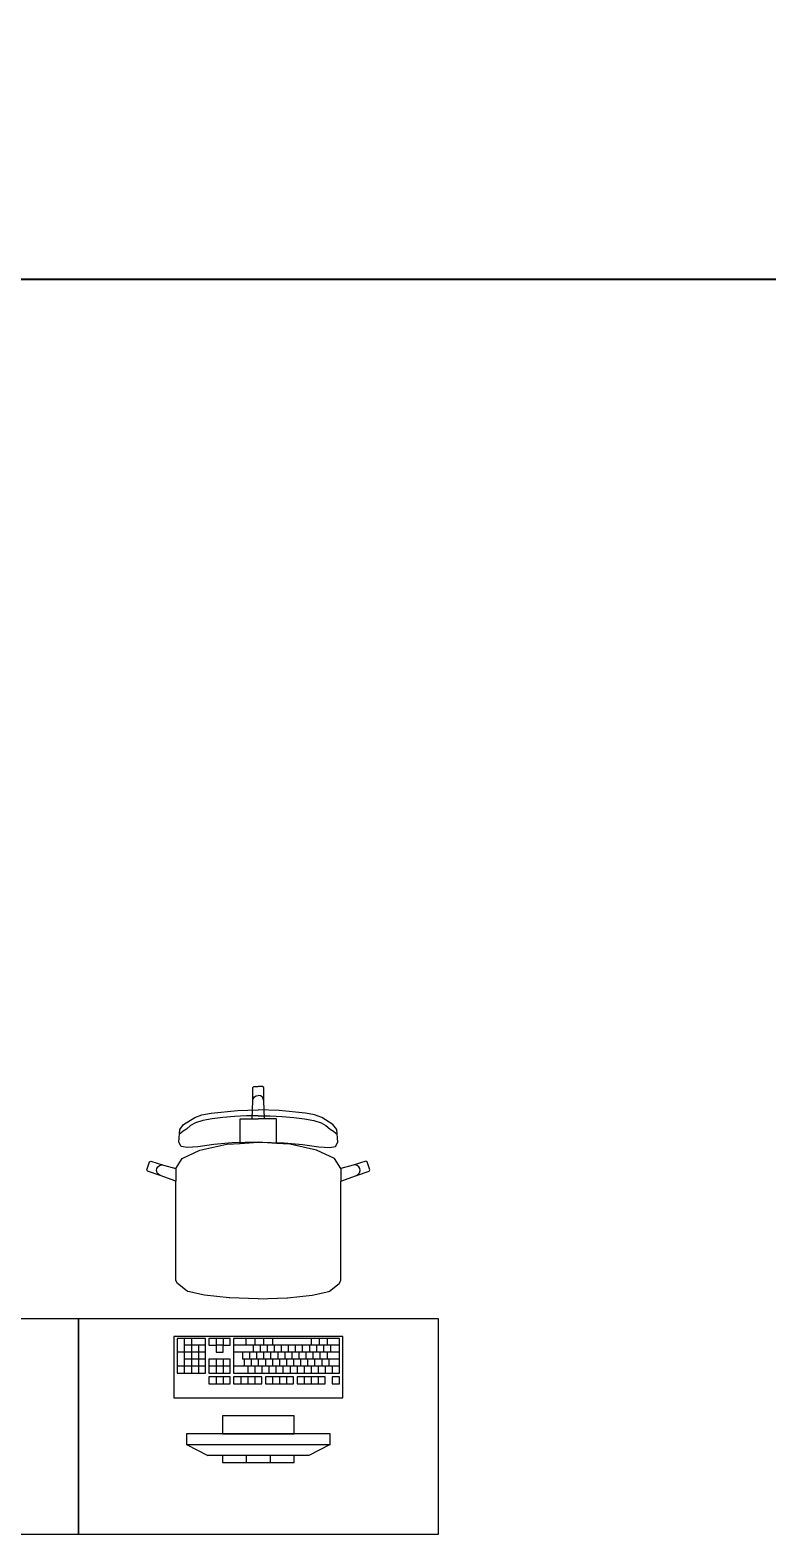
# Model space of a CAD drawing. Header units: millimetres. Extents: x 89194 to 559352, y -753138 to -204019.
# Drawn here: x 341139 to 343187, y -565148 to -560967 of the extents above; entities that cross this region are included whole.
import ezdxf

# ---------------------------------------------------------------- set-up
doc = ezdxf.new("R2010")
doc.units = ezdxf.units.MM
doc.header["$LTSCALE"] = 400
doc.header["$PDMODE"] = 3
for name, color, linetype, lineweight in [('RG_koty', 7, 'Continuous', 9), ('RG_nábytek', 32, 'Continuous', 9), ('RG_šrafy', 253, 'Continuous', 9)]:
    doc.layers.add(name, color=color, linetype=linetype, lineweight=lineweight)
doc.styles.add('Koty', font='romans.shx', dxfattribs={"width": 0.8})
doc.dimstyles.new('RG_50_vnitřní', dxfattribs={"dimscale": 50, "dimtxt": 2, "dimasz": 1.6, "dimexe": 1.15, "dimexo": 0, "dimgap": 1, "dimtad": 1, "dimdec": 0, "dimrnd": 5, "dimzin": 0, "dimdsep": 46, "dimtxsty": 'Koty', "dimblk1": 'OBLIQUE', "dimblk2": 'OBLIQUE', "dimsah": 1, "dimcen": 0.09, "dimclrd": 256, "dimclre": 256, "dimclrt": 2, "dimazin": 0, "dimtfac": 1, "dimtdec": 0, "dimtmove": 2, "dimatfit": 3, "dimfxl": 1.15, "dimfxlon": 1, "dimtolj": 1, "dimtzin": 0, "dimarcsym": 0})

# ---------------------------------------------------------------- blocks, each defined once
blk = doc.blocks.new('nabytek_velka_ucebna')
at = {"layer": 'RG_nábytek'}
for p, q in [((473763.9, -448223), (473766.9, -448220)), ((473763.9, -448259.9), (473763.9, -448223)), ((473766.9, -448220), (473779, -448220)), ((473791, -448220), (473779, -448220)), ((473794, -448223), (473791, -448220)), ((473794, -448259.9), (473794, -448223)), ((473762.1, -448309.8), (473763.9, -448259.9)), ((473763.9, -448259.9), (473765, -448254.2)), ((473765, -448254.2), (473768.3, -448249.3)), ((473768.3, -448249.3), (473773.2, -448246.1)), ((473773.2, -448246.1), (473779, -448245)), ((473784.7, -448246.1), (473779, -448245)), ((473789.6, -448249.3), (473784.7, -448246.1)), ((473792.9, -448254.2), (473789.6, -448249.3)), ((473794, -448259.9), (473792.9, -448254.2)), ((473795.8, -448309.8), (473794, -448259.9)), ((473571.4, -448326.1), (473602.4, -448306)), ((473602.4, -448306), (473622.4, -448298.8)), ((473622.4, -448298.8), (473648.2, -448294)), ((473650.4, -448309.6), (473624.5, -448314.5)), ((473648.2, -448294), (473721.5, -448287)), ((473680.4, -448305.9), (473650.4, -448309.6)), ((473712.9, -448303.3), (473680.4, -448305.9)), ((473746.2, -448301.9), (473712.9, -448303.3)), ((473721.5, -448287), (473779, -448284.8)), ((473728.6, -448339.7), (473728.6, -448309.8)), ((473728.6, -448309.8), (473762.1, -448309.8)), ((473779, -448301.4), (473746.2, -448301.9)), ((473762.1, -448309.8), (473779, -448309.8)), ((473836.5, -448287), (473779, -448284.8)), ((473779, -448301.4), (473811.7, -448301.9)), ((473795.8, -448309.8), (473779, -448309.8)), ((473829.3, -448309.8), (473795.8, -448309.8)), ((473811.7, -448301.9), (473845, -448303.3)), ((473829.3, -448339.7), (473829.3, -448309.8)), ((473909.7, -448294), (473836.5, -448287)), ((473845, -448303.3), (473877.5, -448305.9)), ((473877.5, -448305.9), (473907.5, -448309.6)), ((473907.5, -448309.6), (473933.4, -448314.5)), ((473935.5, -448298.8), (473909.7, -448294)), ((473955.5, -448306), (473935.5, -448298.8)), ((473986.5, -448326.1), (473955.5, -448306)), ((473557.6, -448375.3), (473560.9, -448339.3)), ((473563.9, -448349.8), (473560.2, -448352.4)), ((473560.9, -448339.3), (473571.4, -448326.1)), ((473570.2, -448344.7), (473563.9, -448349.8)), ((473579.2, -448338.5), (473570.2, -448344.7)), ((473590.9, -448328.4), (473579.2, -448338.5)), ((473604.1, -448320.8), (473590.9, -448328.4)), ((473624.5, -448314.5), (473604.1, -448320.8)), ((473728.6, -448378.4), (473728.6, -448339.7)), ((473829.3, -448378.4), (473829.3, -448339.7)), ((473933.4, -448314.5), (473953.8, -448320.8)), ((473953.8, -448320.8), (473967, -448328.4)), ((473967, -448328.4), (473978.7, -448338.5)), ((473978.7, -448338.5), (473987.7, -448344.7)), ((473997.1, -448339.3), (473986.5, -448326.1)), ((473987.7, -448344.7), (473994, -448349.8)), ((473994, -448349.8), (473997.7, -448352.4)), ((474000.3, -448375.3), (473997.1, -448339.3)), ((473564.3, -448386.9), (473557.6, -448375.3)), ((473581.5, -448389.9), (473564.3, -448386.9)), ((473610.4, -448387.4), (473581.5, -448389.9)), ((473655.7, -448381.5), (473610.4, -448387.4)), ((473616.8, -448396.7), (473691.2, -448380.8)), ((473706.7, -448376.9), (473655.7, -448381.5)), ((473691.2, -448380.8), (473728.6, -448378.4)), ((473779, -448374.5), (473706.7, -448376.9)), ((473728.6, -448378.4), (473779, -448375.2)), ((473779, -448374.5), (473851.3, -448376.9)), ((473829.3, -448378.4), (473779, -448375.2)), ((473866.7, -448380.8), (473829.3, -448378.4)), ((473851.3, -448376.9), (473902.2, -448381.5)), ((473941.1, -448396.7), (473866.7, -448380.8)), ((473902.2, -448381.5), (473947.5, -448387.4)), ((473947.5, -448387.4), (473976.4, -448389.9)), ((473976.4, -448389.9), (473993.6, -448386.9)), ((473993.6, -448386.9), (474000.3, -448375.3)), ((473469, -448451.9), (473476.4, -448429.1)), ((473476.4, -448429.1), (473480.2, -448427.2)), ((473480.2, -448427.2), (473515.6, -448438.6)), ((473549.8, -448448.3), (473567.1, -448420.4)), ((473567.1, -448420.4), (473616.8, -448396.7)), ((473990.8, -448420.4), (473941.1, -448396.7)), ((474008.1, -448448.3), (473990.8, -448420.4)), ((474077.7, -448427.2), (474042.3, -448438.6)), ((474081.5, -448429.1), (474077.7, -448427.2)), ((474089, -448451.9), (474081.5, -448429.1)), ((473470.9, -448455.7), (473469, -448451.9)), ((473506.3, -448467.1), (473470.9, -448455.7)), ((473495.9, -448454), (473496.6, -448448.2)), ((473497.5, -448459.6), (473495.9, -448454)), ((473496.6, -448448.2), (473499.5, -448443.1)), ((473501.2, -448464.2), (473497.5, -448459.6)), ((473499.5, -448443.1), (473504.1, -448439.5)), ((473506.3, -448467.1), (473501.2, -448464.2)), ((473504.1, -448439.5), (473509.8, -448437.9)), ((473549.7, -448482.8), (473506.3, -448467.1)), ((473509.8, -448437.9), (473515.6, -448438.6)), ((473515.6, -448438.6), (473549.8, -448448.3)), ((473549.7, -448448.5), (473549.8, -448448.3)), ((473549.7, -448448.5), (473549.7, -448482.8)), ((474042.3, -448438.6), (474008.1, -448448.3)), ((474008.2, -448448.5), (474008.1, -448448.3)), ((474008.2, -448448.5), (474008.2, -448482.8)), ((474008.2, -448482.8), (474051.6, -448467.1)), ((474048.1, -448437.9), (474042.3, -448438.6)), ((474053.8, -448439.5), (474048.1, -448437.9)), ((474051.6, -448467.1), (474087, -448455.7)), ((474051.6, -448467.1), (474056.7, -448464.2)), ((474058.4, -448443.1), (474053.8, -448439.5)), ((474056.7, -448464.2), (474060.4, -448459.6)), ((474061.3, -448448.2), (474058.4, -448443.1)), ((474060.4, -448459.6), (474062, -448454)), ((474062, -448454), (474061.3, -448448.2)), ((474087, -448455.7), (474089, -448451.9)), ((473549.7, -448691.9), (473549.7, -448482.8)), ((474008.2, -448691.9), (474008.2, -448482.8)), ((473549.7, -448727.9), (473549.7, -448691.9)), ((473549.7, -448759), (473549.7, -448727.9)), ((474008.2, -448727.9), (474008.2, -448691.9)), ((474008.2, -448759), (474008.2, -448727.9)), ((473554.2, -448767.6), (473549.7, -448759)), ((473581, -448788.7), (473554.2, -448767.6)), ((473976.9, -448788.7), (474003.7, -448767.6)), ((474003.7, -448767.6), (474008.2, -448759)), ((473583.2, -448789.6), (473581, -448788.7)), ((473629.1, -448800.3), (473583.2, -448789.6)), ((473697.9, -448807.5), (473629.1, -448800.3)), ((473698.9, -448807.6), (473697.9, -448807.5)), ((473779, -448810), (473698.9, -448807.6)), ((473779, -448810), (473859, -448807.6)), ((473859, -448807.6), (473860.1, -448807.5)), ((473860.1, -448807.5), (473928.8, -448800.3)), ((473928.8, -448800.3), (473974.7, -448789.6)), ((473974.7, -448789.6), (473976.9, -448788.7)), ((472279, -448865), (473279, -448865)), ((473279, -448865), (473279, -449465)), ((473279, -448865), (474279, -448865)), ((473279, -449465), (473279, -448865)), ((474279, -448865), (474279, -449465)), ((474014, -448915), (473544, -448915)), ((473544, -448915), (473544, -449085)), ((473632.1, -448919.9), (473553.7, -448919.9)), ((473553.7, -448919.9), (473553.7, -449016.8)), ((473573.3, -448919.9), (473573.3, -449016.8)), ((473592.9, -448919.9), (473592.9, -449016.8)), ((473632.1, -449016.8), (473632.1, -448919.9)), ((473700.6, -448919.9), (473641.9, -448919.9)), ((473641.9, -448919.9), (473641.9, -448939.3)), ((473661.5, -448919.9), (473661.5, -448939.3)), ((473681, -448919.9), (473681, -448939.3)), ((473700.6, -448939.3), (473700.6, -448919.9)), ((474004.2, -448919.9), (473710.4, -448919.9)), ((473710.4, -448919.9), (473710.4, -449016.8)), ((473744.7, -448919.9), (473744.7, -448939.3)), ((473769.2, -448919.9), (473769.2, -448939.3)), ((473793.6, -448919.9), (473793.6, -448939.3)), ((473818.1, -448919.9), (473818.1, -448939.3)), ((473925.8, -448919.9), (473925.8, -448939.3)), ((473947.9, -448919.9), (473947.9, -448939.3)), ((473969.9, -448919.9), (473969.9, -448939.3)), ((474004.2, -449016.8), (474004.2, -448919.9)), ((474014, -449085), (474014, -448915)), ((473632.1, -448958.7), (473553.7, -448958.7)), ((473632.1, -448939.3), (473573.3, -448939.3)), ((473632.1, -448978.1), (473573.3, -448978.1)), ((473612.5, -448939.3), (473612.5, -449016.8)), ((473641.9, -448939.3), (473661.5, -448939.3)), ((473700.6, -448978.1), (473641.9, -448978.1)), ((473641.9, -448978.1), (473641.9, -449016.8)), ((473661.5, -448939.3), (473661.5, -448958.7)), ((473681, -448939.3), (473661.5, -448939.3)), ((473661.5, -448958.7), (473681, -448958.7)), ((473661.5, -448978.1), (473661.5, -449016.8)), ((473681, -448958.7), (473681, -448939.3)), ((473681, -448939.3), (473700.6, -448939.3)), ((473681, -448978.1), (473681, -449016.8)), ((473700.6, -449016.8), (473700.6, -448978.1)), ((474004.2, -448939.3), (473710.4, -448939.3)), ((474004.2, -448958.7), (473710.4, -448958.7)), ((473734.9, -448958.7), (473734.9, -448978.1)), ((474004.2, -448978.1), (473734.9, -448978.1)), ((473739.8, -448978.1), (473739.8, -448997.5)), ((473754.5, -448958.7), (473754.5, -448978.1)), ((473759.4, -448978.1), (473759.4, -448997.5)), ((473764.3, -448939.3), (473764.3, -448958.7)), ((473774.1, -448958.7), (473774.1, -448978.1)), ((473779, -448978.1), (473779, -448997.5)), ((473783.8, -448939.3), (473783.8, -448958.7)), ((473793.6, -448958.7), (473793.6, -448978.1)), ((473798.5, -448978.1), (473798.5, -448997.5)), ((473803.4, -448939.3), (473803.4, -448958.7)), ((473813.2, -448958.7), (473813.2, -448978.1)), ((473818.1, -448978.1), (473818.1, -448997.5)), ((473823, -448939.3), (473823, -448958.7)), ((473832.8, -448958.7), (473832.8, -448978.1)), ((473837.7, -448978.1), (473837.7, -448997.5)), ((473842.6, -448939.3), (473842.6, -448958.7)), ((473852.4, -448958.7), (473852.4, -448978.1)), ((473857.3, -448978.1), (473857.3, -448997.5)), ((473862.2, -448939.3), (473862.2, -448958.7)), ((473872, -448958.7), (473872, -448978.1)), ((473876.9, -448978.1), (473876.9, -448997.5)), ((473881.8, -448939.3), (473881.8, -448958.7)), ((473891.6, -448958.7), (473891.6, -448978.1)), ((473896.5, -448978.1), (473896.5, -448997.5)), ((473901.3, -448939.3), (473901.3, -448958.7)), ((473911.1, -448958.7), (473911.1, -448978.1)), ((473916, -448978.1), (473916, -448997.5)), ((473920.9, -448939.3), (473920.9, -448958.7)), ((473930.7, -448958.7), (473930.7, -448978.1)), ((473935.6, -448978.1), (473935.6, -448997.5)), ((473940.5, -448939.3), (473940.5, -448958.7)), ((473950.3, -448958.7), (473950.3, -448978.1)), ((473955.2, -448978.1), (473955.2, -448997.5)), ((473960.1, -448939.3), (473960.1, -448958.7)), ((473969.9, -448958.7), (473969.9, -448978.1)), ((473974.8, -448978.1), (473974.8, -448997.5)), ((473979.7, -448939.3), (473979.7, -448958.7)), ((473632.1, -448997.5), (473553.7, -448997.5)), ((473553.7, -449016.8), (473632.1, -449016.8)), ((473700.6, -448997.5), (473641.9, -448997.5)), ((473641.9, -449016.8), (473700.6, -449016.8)), ((474004.2, -448997.5), (473710.4, -448997.5)), ((473710.4, -449016.8), (474004.2, -449016.8)), ((473749.6, -448997.5), (473749.6, -449016.8)), ((473769.2, -448997.5), (473769.2, -449016.8)), ((473788.7, -448997.5), (473788.7, -449016.8)), ((473808.3, -448997.5), (473808.3, -449016.8)), ((473827.9, -448997.5), (473827.9, -449016.8)), ((473847.5, -448997.5), (473847.5, -449016.8)), ((473867.1, -448997.5), (473867.1, -449016.8)), ((473886.7, -448997.5), (473886.7, -449016.8)), ((473906.2, -448997.5), (473906.2, -449016.8)), ((473925.8, -448997.5), (473925.8, -449016.8)), ((473945.4, -448997.5), (473945.4, -449016.8)), ((473965, -448997.5), (473965, -449016.8)), ((473984.6, -448997.5), (473984.6, -449016.8)), ((473700.6, -449026.5), (473641.9, -449026.5)), ((473641.9, -449026.5), (473641.9, -449045.9)), ((473641.9, -449045.9), (473700.6, -449045.9)), ((473661.5, -449026.5), (473661.5, -449045.9)), ((473681, -449026.5), (473681, -449045.9)), ((473700.6, -449045.9), (473700.6, -449026.5)), ((473788.7, -449026.5), (473710.4, -449026.5)), ((473710.4, -449026.5), (473710.4, -449045.9)), ((473710.4, -449045.9), (473788.7, -449045.9)), ((473730, -449026.5), (473730, -449045.9)), ((473749.6, -449026.5), (473749.6, -449045.9)), ((473769.2, -449026.5), (473769.2, -449045.9)), ((473788.7, -449045.9), (473788.7, -449026.5)), ((473876.9, -449026.5), (473798.5, -449026.5)), ((473798.5, -449026.5), (473798.5, -449045.9)), ((473798.5, -449045.9), (473876.9, -449045.9)), ((473818.1, -449026.5), (473818.1, -449045.9)), ((473837.7, -449026.5), (473837.7, -449045.9)), ((473857.3, -449026.5), (473857.3, -449045.9)), ((473876.9, -449045.9), (473876.9, -449026.5)), ((473965, -449026.5), (473886.7, -449026.5)), ((473886.7, -449026.5), (473886.7, -449045.9)), ((473886.7, -449045.9), (473965, -449045.9)), ((473906.2, -449026.5), (473906.2, -449045.9)), ((473925.8, -449026.5), (473925.8, -449045.9)), ((473945.4, -449026.5), (473945.4, -449045.9)), ((473965, -449045.9), (473965, -449026.5)), ((474004.2, -449026.5), (473984.6, -449026.5)), ((473984.6, -449026.5), (473984.6, -449045.9)), ((473984.6, -449045.9), (474004.2, -449045.9)), ((474004.2, -449045.9), (474004.2, -449026.5)), ((473544, -449085), (474014, -449085)), ((473879, -449135), (473679, -449135)), ((473679, -449135), (473679, -449185)), ((473879, -449185), (473879, -449135)), ((473979, -449185), (473579, -449185)), ((473579, -449185), (473579, -449215)), ((473679, -449185), (473879, -449185)), ((473979, -449215), (473979, -449185)), ((473579, -449215), (473979, -449215)), ((473579, -449215), (473639, -449245)), ((473979, -449215), (473919, -449245)), ((473919, -449245), (473639, -449245)), ((473879, -449245), (473679, -449245)), ((473679, -449245), (473679, -449265)), ((473679, -449265), (473879, -449265)), ((473745.6, -449245), (473745.6, -449265)), ((473812.3, -449245), (473812.3, -449265)), ((473879, -449265), (473879, -449245)), ((473279, -449465), (472279, -449465)), ((474279, -449465), (473279, -449465))]:
    blk.add_line(p, q, dxfattribs=at)
blk = doc.blocks.new('_Oblique')
at = {"color": 0, "linetype": 'ByBlock', "lineweight": -2}
blk.add_line((-0.5, -0.5), (0.5, 0.5), dxfattribs=at)
blk = doc.blocks.new('*D421')
at = {"layer": 'Defpoints', "color": 0, "transparency": 16777216}
for p in [(344548.3, -559038.9), (344548.3, -561659.5), (336998.4, -562060.2)]:
    blk.add_point(p, dxfattribs=at)
at = {"layer": 'RG_koty', "lineweight": -2, "transparency": 16777216}
for p, q in [((336998.4, -561717), (336998.4, -561602)), ((344548.3, -561602), (344548.3, -561717)), ((336998.4, -561659.5), (344548.3, -561659.5))]:
    blk.add_line(p, q, dxfattribs=at)
at = {"layer": 'RG_koty', "lineweight": -2, "transparency": 16777216, "xscale": 80, "yscale": 80, "zscale": 80, "rotation": 180}
blk.add_blockref('_Oblique', (336998.4, -561659.5), dxfattribs=at)
at = {"layer": 'RG_koty', "lineweight": -2, "transparency": 16777216, "xscale": 80, "yscale": 80, "zscale": 80}
blk.add_blockref('_Oblique', (344548.3, -561659.5), dxfattribs=at)
at = {"layer": 'RG_koty', "color": 2, "transparency": 16777216, "insert": (340773.3, -561559.5), "char_height": 100, "attachment_point": 5, "style": 'Koty'}
blk.add_mtext('\\A1;7550', dxfattribs=at)

msp = doc.modelspace()

# ---------------------------------------------------------------- hatches: boundary and pattern name
at = {"layer": 'RG_šrafy', "ltscale": 0.0007}
h = msp.add_hatch(dxfattribs=at)
h.set_pattern_fill('ZIGZAG', color=256, scale=20)
h.set_pattern_definition([(0, (-38756.65, -88521.147), (63.5, 63.5), [63.5, -63.5]), (90, (-38693.15, -88521.147), (-63.5, 63.5), [63.5, -63.5])])
h.paths.add_polyline_path([(344848.3, -557668.2), (344548.3, -557562.6), (344548.3, -557788.9), (344848.3, -557788.9)])
h.paths.add_polyline_path([(344806.5, -557768.9, 0.391021), (344821.4, -557755.1), (344826.6, -557690.8, -0.391021), (344834, -557683.9), (344838.3, -557683.9), (344838.3, -557778.9), (344558.3, -557778.9), (344558.3, -557683.9), (344562.6, -557683.9, -0.391021), (344570.1, -557690.8), (344575.2, -557755.1, 0.391021), (344590.2, -557768.9)], flags=16)
h.paths.add_polyline_path([(336998.7, -555118.6), (336998.2, -554902.5), (336698.3, -554796.9), (336698.3, -554908.8), (336698.3, -557488.8), (336698.3, -557678.8), (336698.3, -557788.9), (336998.3, -557788.9), (336998.8, -557679.2), (336998.4, -557333.2)])
edge = h.paths.add_edge_path()
edge.add_line((336998.3, -559038.9), (336998.3, -558838.9))
edge.add_line((336998.3, -558838.9), (336998.3, -558788.9))
edge.add_line((336998.3, -558788.9), (336698.3, -558788.9))
edge.add_line((336698.3, -558788.9), (336698.3, -559643.6))
edge.add_ellipse((336683.3, -559644.2), major_axis=(-10.6, 10.6), ratio=1, start_angle=225, end_angle=227.1841, ccw=False)
edge.add_line((336698.3, -559644), (336698.3, -560214.2))
edge.add_line((336698.3, -560214.2), (336698.3, -565149.2))
edge.add_line((336698.3, -565149.2), (336998.3, -565149.2))
edge.add_line((336998.3, -565149.2), (336998.3, -559038.9))
h.paths.add_polyline_path([(344548.3, -558788.9), (344848.3, -558788.9), (344848.3, -565149.2), (344548.3, -565149.2)])

# ---------------------------------------------------------------- block references
at = {"layer": 'RG_nábytek'}
msp.add_blockref('nabytek_velka_ucebna', (-132005.6, -115682.2), dxfattribs=at)

# ---------------------------------------------------------------- dimensions: what is measured, and where the dimension line sits
at = {"layer": 'RG_koty'}
dim = msp.add_linear_dim(base=(344548.3, -561659.5), p1=(336998.4, -562060.2), p2=(344548.3, -559038.9), dimstyle='RG_50_vnitřní', dxfattribs=at)
dim.commit()
dim.dimension.update_dxf_attribs({"geometry": '*D421', "text_midpoint": (340773.3, -561559.5)})

doc.saveas('drawing.dxf')
